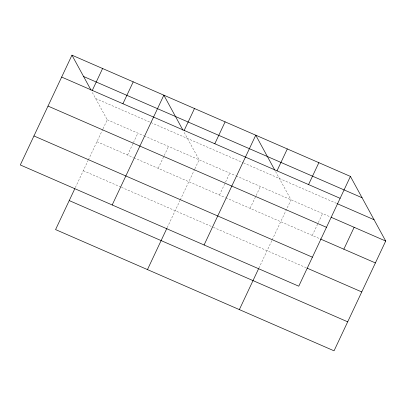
<?xml version="1.0" encoding="UTF-8"?>
<svg xmlns="http://www.w3.org/2000/svg" width="406" height="406" viewBox="0 0 406 406"><rect width="100%" height="100%" fill="white"/><g stroke="black" fill="none" stroke-linecap="round" stroke-linejoin="round"><path stroke-width="0.3" stroke-dasharray="2.03 1.52" d="M75.328 187.613L88.107 160.461M88.371 159.893L102.748 129.341M103.012 128.783L107.24 119.8L91.599 91.152M127.565 155.026L133.112 143.242M133.376 142.679L137.867 133.138M158.198 168.363L168.5 146.475M167.221 227.619L180 200.468M180.264 199.899L194.641 169.353M194.905 168.789L199.128 159.812L183.492 131.158M219.458 195.037L225.269 182.69M225.533 182.127L229.76 173.149M250.091 208.374L260.393 186.481M258.85 268.193L271.888 240.479M272.157 239.91L291.021 199.818L275.385 171.17M312.28 235.45L318.091 223.102M318.355 222.539L322.582 213.561M95.598 98.475L242.971 162.639M243.549 162.892L336.762 203.477M107.24 119.8L143.648 135.655M144.226 135.903L235.541 175.661M236.119 175.915L330.616 217.058M96.938 141.694L133.346 157.543M133.924 157.797L225.239 197.555M225.817 197.808L319.74 238.698M83.286 170.698L120.856 187.049M121.435 187.303L212.749 227.061M213.323 227.314L306.667 267.955"/><path stroke-width="0.61" d="M71.958 55.175L20.3 164.958L298.76 286.2L350.424 176.417L71.958 55.175L91.025 90.107M92.289 90.406L102.591 68.512M74.8 188.739L55.576 229.583L334.042 350.825L385.7 241.042L350.424 176.417M122.922 103.743L133.219 81.85M112.193 204.969L163.851 95.187L182.918 130.113M184.182 130.412L194.484 108.524M147.469 269.589L166.957 228.182M214.815 143.749L225.112 121.861M204.086 244.975L255.744 135.198L274.811 170.124M277.004 170.83L287.306 148.936M239.362 309.6L258.581 268.757M308.56 184.568L318.862 162.679M343.841 249.193L354.139 227.299M83.6 76.501L362.066 197.742M61.656 77.069L340.121 198.311M337.335 203.726L374.058 219.717M331.189 217.306L385.7 241.042M48.009 106.073L326.475 227.314M320.314 238.951L375.398 262.931M33.947 135.954L312.412 257.196M307.24 268.204L361.751 291.934M69.228 200.579L347.688 321.821"/></g></svg>
